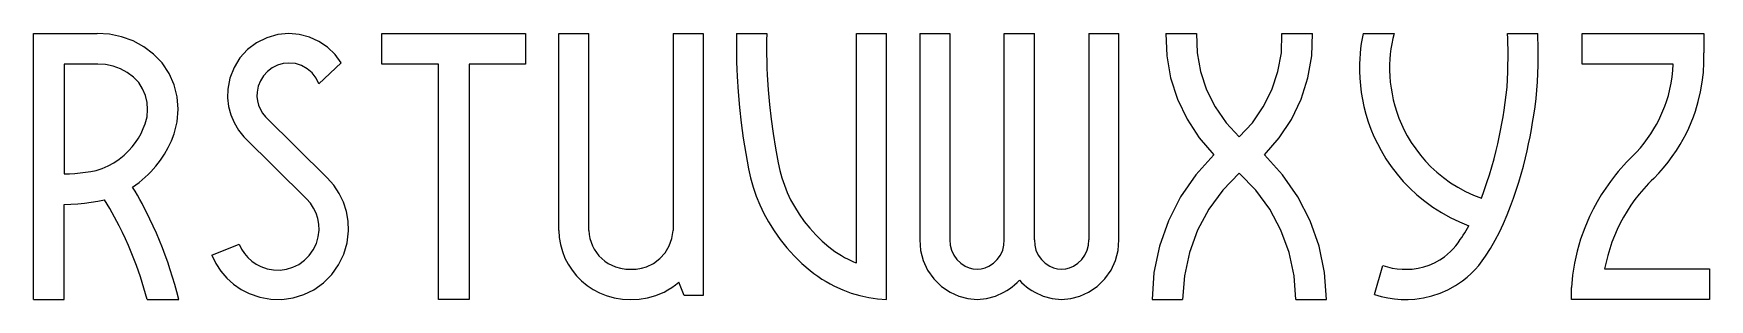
# Model space of a CAD drawing. Header units: metres. Extents: x 5 to 108, y 0 to 4.
# Drawn here: x 55.92 to 81.16, y 0.5 to 4.5 of the extents above; entities that cross this region are included whole.
import ezdxf

# ---------------------------------------------------------------- set-up
doc = ezdxf.new("R2010")
doc.units = ezdxf.units.M

msp = doc.modelspace()

# ---------------------------------------------------------------- linework, layer by layer
at = {"layer": 'MCD_Layer_0'}
for p, q in [((55.924405, 0.5), (55.924405, 4.5)), ((55.924405, 4.5), (56.884404, 4.5)), ((57.068733, 4.490024), (56.884404, 4.5)), ((57.249558, 4.452889), (57.068733, 4.490024)), ((57.4229, 4.389412), (57.249558, 4.452889)), ((57.584944, 4.300991), (57.4229, 4.389412)), ((57.732125, 4.18957), (57.584944, 4.300991)), ((59.28492, 4.361817), (59.148844, 4.259255)), ((59.4375, 4.437679), (59.28492, 4.361817)), ((59.601405, 4.484267), (59.4375, 4.437679)), ((59.771075, 4.5), (59.601405, 4.484267)), ((59.927401, 4.486688), (59.771075, 4.5)), ((60.079232, 4.447159), (59.927401, 4.486688)), ((60.222203, 4.382551), (60.079232, 4.447159)), ((60.352205, 4.29472), (60.222203, 4.382551)), ((60.465502, 4.18619), (60.352205, 4.29472)), ((61.167473, 4.039997), (61.167473, 4.5)), ((61.167473, 4.5), (63.335469, 4.5)), ((63.335469, 4.5), (63.335469, 4.039997)), ((63.835469, 1.535562), (63.835469, 4.5)), ((63.835469, 4.5), (64.288624, 4.5)), ((64.288624, 1.535562), (64.288624, 4.5)), ((65.557465, 4.5), (65.557465, 1.535562)), ((65.557465, 4.5), (66.010621, 4.5)), ((66.010621, 4.5), (66.010621, 0.559507)), ((66.511146, 4.392464), (66.510621, 4.284915)), ((66.512942, 4.5), (66.511146, 4.392464)), ((66.512942, 4.5), (66.966541, 4.5)), ((66.964613, 4.39608), (66.963956, 4.292144)), ((66.963956, 4.292144), (66.964569, 4.188207)), ((66.966541, 4.5), (66.964613, 4.39608)), ((68.317867, 1.048572), (68.317867, 4.5)), ((68.317867, 4.5), (68.771071, 4.5)), ((68.771071, 0.5), (68.771071, 4.5)), ((69.271071, 4.5), (69.271071, 1.398521)), ((69.271071, 4.5), (69.724273, 4.5)), ((69.724273, 4.5), (69.724273, 1.398521)), ((70.543977, 1.398521), (70.543977, 4.5)), ((70.543977, 4.5), (70.997178, 4.5)), ((70.997178, 1.398521), (70.997178, 4.5)), ((71.816883, 4.5), (71.816883, 1.398521)), ((71.816883, 4.5), (72.270085, 4.5)), ((72.270085, 1.398521), (72.270085, 4.5)), ((72.978485, 4.5), (72.990702, 4.16411)), ((72.978485, 4.5), (73.438484, 4.5)), ((73.438484, 4.5), (73.448041, 4.211597)), ((74.716329, 4.211556), (74.725685, 4.5)), ((74.725685, 4.5), (75.186085, 4.5)), ((75.173897, 4.164068), (75.186085, 4.5)), ((75.92042, 4.349459), (75.910421, 4.273629)), ((75.932779, 4.424941), (75.92042, 4.349459)), ((75.947486, 4.5), (75.932779, 4.424941)), ((75.947486, 4.5), (76.412948, 4.5)), ((76.379238, 4.346542), (76.36682, 4.268956)), ((76.394621, 4.423594), (76.379238, 4.346542)), ((76.412948, 4.5), (76.394621, 4.423594)), ((78.127256, 4.423185), (78.124234, 4.5)), ((78.124234, 4.5), (78.577869, 4.5)), ((78.129359, 4.34634), (78.127256, 4.423185)), ((78.130541, 4.269475), (78.129359, 4.34634)), ((78.580936, 4.421083), (78.577869, 4.5)), ((78.583038, 4.342134), (78.580936, 4.421083)), ((78.584178, 4.263165), (78.583038, 4.342134)), ((79.247952, 4.039997), (79.247952, 4.5)), ((79.247952, 4.5), (81.079953, 4.5)), ((81.079953, 4.5), (81.079953, 4.211597)), ((56.893601, 4.039997), (56.384408, 4.039997)), ((56.384408, 4.039997), (56.384408, 2.389599)), ((57.009826, 4.033705), (56.893601, 4.039997)), ((57.861203, 4.057602), (57.732125, 4.18957)), ((57.965065, 3.901236), (57.861203, 4.057602)), ((59.03389, 4.133474), (58.943956, 3.988742)), ((59.148844, 4.259255), (59.03389, 4.133474)), ((59.682699, 4.048717), (59.597336, 4.024383)), ((59.771075, 4.056999), (59.682699, 4.048717)), ((59.868117, 4.047198), (59.771075, 4.056999)), ((59.961198, 4.018062), (59.868117, 4.047198)), ((60.558838, 4.060082), (60.223312, 3.742666)), ((60.558838, 4.060082), (60.465502, 4.18619)), ((62.023472, 4.039997), (61.167473, 4.039997)), ((62.023472, 0.5), (62.023472, 4.039997)), ((63.335469, 4.039997), (62.483471, 4.039997)), ((62.483471, 4.039997), (62.483471, 0.5)), ((66.510621, 4.284915), (66.511366, 4.177367)), ((66.511366, 4.177367), (66.513381, 4.069835)), ((66.513381, 4.069835), (66.516667, 3.962335)), ((66.964569, 4.188207), (66.966452, 4.084286)), ((66.966452, 4.084286), (66.969605, 3.980396)), ((72.990702, 4.16411), (73.04852, 3.833008)), ((73.448041, 4.211597), (73.498904, 3.927553)), ((74.665578, 3.927457), (74.716329, 4.211556)), ((75.116065, 3.832927), (75.173897, 4.164068)), ((75.894672, 4.044785), (75.894085, 3.936594)), ((75.897541, 4.121218), (75.894672, 4.044785)), ((75.902792, 4.197524), (75.897541, 4.121218)), ((75.910421, 4.273629), (75.902792, 4.197524)), ((76.350951, 4.112642), (76.347523, 4.034144)), ((76.357387, 4.190951), (76.350951, 4.112642)), ((76.36682, 4.268956), (76.357387, 4.190951)), ((78.127394, 3.923433), (78.128568, 4.038872)), ((78.128568, 4.038872), (78.130146, 4.11573)), ((78.130146, 4.11573), (78.130803, 4.192601)), ((78.130803, 4.192601), (78.130541, 4.269475)), ((78.581812, 4.026258), (78.583564, 4.105216)), ((78.583564, 4.105216), (78.584353, 4.184189)), ((78.584353, 4.184189), (78.584178, 4.263165)), ((80.619549, 4.039997), (79.247952, 4.039997)), ((80.613292, 3.944866), (80.619549, 4.039997)), ((81.072264, 3.914731), (81.08049, 4.063051)), ((81.08049, 4.063051), (81.079953, 4.211597)), ((57.123844, 4.010301), (57.009826, 4.033705)), ((57.23315, 3.9703), (57.123844, 4.010301)), ((57.335342, 3.91458), (57.23315, 3.9703)), ((57.428174, 3.844366), (57.335342, 3.91458)), ((57.509606, 3.7612), (57.428174, 3.844366)), ((58.041363, 3.729724), (57.965065, 3.901236)), ((58.882097, 3.829969), (58.850409, 3.662543)), ((58.943956, 3.988742), (58.882097, 3.829969)), ((59.34028, 3.790453), (59.30803, 3.707755)), ((59.387135, 3.865842), (59.34028, 3.790453)), ((59.44701, 3.931371), (59.387135, 3.865842)), ((59.517876, 3.984821), (59.44701, 3.931371)), ((59.597336, 4.024383), (59.517876, 3.984821)), ((60.046509, 3.970783), (59.961198, 4.018062)), ((60.120555, 3.907299), (60.046509, 3.970783)), ((60.180304, 3.830208), (60.120555, 3.907299)), ((60.223312, 3.742666), (60.180304, 3.830208)), ((66.516667, 3.962335), (66.521222, 3.854881)), ((66.521222, 3.854881), (66.535306, 3.62204)), ((66.969605, 3.980396), (66.974028, 3.876551)), ((66.974028, 3.876551), (66.98743, 3.655158)), ((73.04852, 3.833008), (73.150864, 3.512856)), ((73.498904, 3.927553), (73.59002, 3.653755)), ((74.57449, 3.653613), (74.665578, 3.927457)), ((75.013666, 3.51275), (75.116065, 3.832927)), ((75.894085, 3.936594), (75.898166, 3.828479)), ((75.898166, 3.828479), (75.906907, 3.72064)), ((76.347523, 4.034144), (76.346898, 3.94528)), ((76.346898, 3.94528), (76.350164, 3.856475)), ((76.350164, 3.856475), (76.357317, 3.767897)), ((78.114769, 3.692913), (78.122793, 3.808079)), ((78.122793, 3.808079), (78.127394, 3.923433)), ((78.574652, 3.773436), (78.580052, 3.899796)), ((78.580052, 3.899796), (78.581812, 4.026258)), ((80.587549, 3.755991), (80.602617, 3.850129)), ((80.602617, 3.850129), (80.613292, 3.944866)), ((81.055302, 3.767154), (81.072264, 3.914731)), ((57.567648, 3.669664), (57.509606, 3.7612)), ((57.609981, 3.569887), (57.567648, 3.669664)), ((57.635471, 3.46454), (57.609981, 3.569887)), ((58.087958, 3.547882), (58.041363, 3.729724)), ((58.103541, 3.360813), (58.087958, 3.547882)), ((58.850409, 3.662543), (58.847283, 3.53323)), ((59.291477, 3.620549), (59.289831, 3.553145)), ((59.289831, 3.553145), (59.297595, 3.48617)), ((59.30803, 3.707755), (59.291477, 3.620549)), ((66.535306, 3.62204), (66.555284, 3.389631)), ((66.98743, 3.655158), (67.00642, 3.434174)), ((73.59002, 3.653755), (73.719499, 3.395874)), ((74.444958, 3.395719), (74.57449, 3.653613)), ((75.906907, 3.72064), (75.920292, 3.613279)), ((75.920292, 3.613279), (75.938295, 3.506595)), ((76.357317, 3.767897), (76.368341, 3.679718)), ((76.368341, 3.679718), (76.383216, 3.592106)), ((76.383216, 3.592106), (76.401912, 3.505229)), ((78.088481, 3.463548), (78.103328, 3.578035)), ((78.103328, 3.578035), (78.114769, 3.692913)), ((78.552951, 3.521445), (78.565616, 3.647284)), ((78.565616, 3.647284), (78.574652, 3.773436)), ((80.516352, 3.479198), (80.54437, 3.570325)), ((80.54437, 3.570325), (80.568119, 3.662656)), ((80.568119, 3.662656), (80.587549, 3.755991)), ((80.99544, 3.476284), (81.029665, 3.620836)), ((81.029665, 3.620836), (81.055302, 3.767154)), ((57.63366, 3.248501), (57.643435, 3.356446)), ((57.643435, 3.356446), (57.635471, 3.46454)), ((58.087674, 3.173768), (58.103541, 3.360813)), ((58.847283, 3.53323), (58.862155, 3.404737)), ((58.862155, 3.404737), (58.894737, 3.279557)), ((59.297595, 3.48617), (59.314618, 3.420931)), ((59.314618, 3.420931), (59.340569, 3.358701)), ((59.340569, 3.358701), (59.374939, 3.300695)), ((59.374939, 3.300695), (59.417059, 3.248047)), ((66.555284, 3.389631), (66.581144, 3.157803)), ((67.00642, 3.434174), (67.030986, 3.213741)), ((73.150864, 3.512856), (73.295828, 3.209612)), ((73.719499, 3.395874), (73.884661, 3.159253)), ((74.279676, 3.15914), (74.444958, 3.395719)), ((74.86861, 3.209506), (75.013666, 3.51275)), ((75.938295, 3.506595), (75.960884, 3.400787)), ((75.960884, 3.400787), (75.990537, 3.286042)), ((75.990537, 3.286042), (76.025576, 3.172825)), ((76.401912, 3.505229), (76.426114, 3.410986)), ((76.426114, 3.410986), (76.454789, 3.318006)), ((76.454789, 3.318006), (76.487872, 3.226502)), ((78.05473, 3.246907), (78.070241, 3.349553)), ((78.070241, 3.349553), (78.088481, 3.463548)), ((78.516781, 3.271121), (78.536669, 3.396022)), ((78.536669, 3.396022), (78.552951, 3.521445)), ((80.433177, 3.267471), (80.463451, 3.337028)), ((80.463451, 3.337028), (80.491188, 3.407634)), ((80.491188, 3.407634), (80.516352, 3.479198)), ((80.921994, 3.246887), (80.952748, 3.334003)), ((80.952748, 3.334003), (80.99544, 3.476284)), ((57.543445, 2.99711), (57.577551, 3.069225)), ((57.577551, 3.069225), (57.606408, 3.143597)), ((57.606408, 3.143597), (57.63366, 3.248501)), ((58.040803, 2.991997), (58.087674, 3.173768)), ((58.894737, 3.279557), (58.944397, 3.160118)), ((58.944397, 3.160118), (59.010171, 3.048738)), ((59.010171, 3.048738), (59.090783, 2.947578)), ((59.417059, 3.248047), (60.346586, 2.328537)), ((66.581144, 3.157803), (66.612869, 2.926704)), ((67.030986, 3.213741), (67.061112, 2.993998)), ((73.295828, 3.209612), (73.480716, 2.928919)), ((73.884661, 3.159253), (74.082083, 2.948795)), ((74.082083, 2.948795), (74.279676, 3.15914)), ((74.683599, 2.928846), (74.86861, 3.209506)), ((76.025576, 3.172825), (76.065924, 3.06139)), ((76.065924, 3.06139), (76.111489, 2.951985)), ((76.487872, 3.226502), (76.525288, 3.136683)), ((76.525288, 3.136683), (76.566952, 3.048753)), ((76.566952, 3.048753), (76.612768, 2.962914)), ((77.998107, 2.940694), (78.018658, 3.04245)), ((78.018658, 3.04245), (78.037534, 3.144531)), ((78.037534, 3.144531), (78.05473, 3.246907)), ((78.462586, 2.948737), (78.482453, 3.05589)), ((78.482453, 3.05589), (78.50052, 3.163361)), ((78.50052, 3.163361), (78.516781, 3.271121)), ((80.281273, 2.99187), (80.32755, 3.066002)), ((80.32755, 3.066002), (80.365182, 3.131869)), ((80.365182, 3.131869), (80.400406, 3.199055)), ((80.400406, 3.199055), (80.433177, 3.267471)), ((80.811351, 2.992903), (80.851251, 3.076228)), ((80.851251, 3.076228), (80.888148, 3.160926)), ((80.888148, 3.160926), (80.921994, 3.246887)), ((57.358407, 2.7384), (57.411507, 2.797933)), ((57.411507, 2.797933), (57.460209, 2.861115)), ((57.460209, 2.861115), (57.504264, 2.927621)), ((57.504264, 2.927621), (57.543445, 2.99711)), ((57.896522, 2.687389), (57.951828, 2.785403)), ((57.951828, 2.785403), (58.000004, 2.887111)), ((58.000004, 2.887111), (58.040803, 2.991997)), ((60.036871, 2.011508), (59.090783, 2.947578)), ((66.612869, 2.926704), (66.650439, 2.696483)), ((67.061112, 2.993998), (67.09678, 2.775086)), ((73.480716, 2.928919), (73.702086, 2.676003)), ((74.462084, 2.676003), (74.683599, 2.928846)), ((76.111489, 2.951985), (76.162171, 2.844854)), ((76.162171, 2.844854), (76.217856, 2.740236)), ((76.612768, 2.962914), (76.673295, 2.861718)), ((76.673295, 2.861718), (76.739473, 2.764124)), ((77.952003, 2.738263), (77.975887, 2.839289)), ((77.975887, 2.839289), (77.998107, 2.940694)), ((78.417473, 2.735505), (78.440924, 2.841932)), ((78.440924, 2.841932), (78.462586, 2.948737)), ((80.066836, 2.716278), (80.124667, 2.781797)), ((80.124667, 2.781797), (80.179745, 2.849646)), ((80.179745, 2.849646), (80.231977, 2.91971)), ((80.231977, 2.91971), (80.281273, 2.99187)), ((80.665419, 2.738941), (80.72275, 2.830795)), ((80.72275, 2.830795), (80.768499, 2.911058)), ((80.768499, 2.911058), (80.811351, 2.992903)), ((57.047428, 2.509847), (57.13257, 2.556261)), ((57.13257, 2.556261), (57.213207, 2.610123)), ((57.213207, 2.610123), (57.288688, 2.670999)), ((57.288688, 2.670999), (57.358407, 2.7384)), ((57.765677, 2.504421), (57.834365, 2.593569)), ((57.834365, 2.593569), (57.896522, 2.687389)), ((66.650439, 2.696483), (66.69383, 2.467288)), ((67.09678, 2.775086), (67.137966, 2.557145)), ((67.137966, 2.557145), (67.162947, 2.441973)), ((73.702086, 2.676003), (73.429291, 2.376635)), ((74.73488, 2.376636), (74.462084, 2.676003)), ((76.217856, 2.740236), (76.291633, 2.617237)), ((76.291633, 2.617237), (76.372233, 2.498597)), ((76.739473, 2.764124), (76.811088, 2.670447)), ((76.811088, 2.670447), (76.887908, 2.580988)), ((76.887908, 2.580988), (76.969686, 2.496039)), ((77.887261, 2.496458), (77.920813, 2.617045)), ((77.920813, 2.617045), (77.952003, 2.738263)), ((78.360835, 2.506602), (78.39224, 2.629487)), ((78.39224, 2.629487), (78.417473, 2.735505)), ((79.916486, 2.563756), (79.872975, 2.517645)), ((79.960951, 2.608948), (79.916486, 2.563756)), ((80.00635, 2.653202), (79.960951, 2.608948)), ((80.00635, 2.653202), (80.066836, 2.716278)), ((80.47087, 2.479054), (80.539366, 2.562913)), ((80.539366, 2.562913), (80.604255, 2.649593)), ((80.604255, 2.649593), (80.665419, 2.738941)), ((56.384408, 2.389599), (56.465273, 2.391887)), ((56.465273, 2.391887), (56.546029, 2.396681)), ((56.546029, 2.396681), (56.626597, 2.403977)), ((56.626597, 2.403977), (56.7069, 2.413768)), ((56.7069, 2.413768), (56.786861, 2.426045)), ((56.786861, 2.426045), (56.866403, 2.440796)), ((56.866403, 2.440796), (56.958466, 2.471255)), ((56.958466, 2.471255), (57.047428, 2.509847)), ((57.513756, 2.260621), (57.560329, 2.297936)), ((57.560329, 2.297936), (57.605408, 2.337044)), ((57.605408, 2.337044), (57.648922, 2.377886)), ((57.648922, 2.377886), (57.690804, 2.420399)), ((57.690804, 2.420399), (57.765677, 2.504421)), ((60.44463, 2.218416), (60.346586, 2.328537)), ((66.69383, 2.467288), (66.724324, 2.328127)), ((66.724324, 2.328127), (66.762617, 2.190908)), ((67.162947, 2.441973), (67.194433, 2.328407)), ((67.194433, 2.328407), (67.232323, 2.216813)), ((73.429291, 2.376635), (73.198846, 2.043569)), ((74.082083, 2.401199), (73.833677, 2.144486)), ((74.33049, 2.144486), (74.082083, 2.401199)), ((74.965325, 2.04357), (74.73488, 2.376636)), ((76.372233, 2.498597), (76.459398, 2.384693)), ((76.459398, 2.384693), (76.552851, 2.275889)), ((76.552851, 2.275889), (76.652294, 2.172531)), ((76.969686, 2.496039), (77.056158, 2.415871)), ((77.056158, 2.415871), (77.157348, 2.332914)), ((77.157348, 2.332914), (77.26354, 2.256464)), ((77.813127, 2.257366), (77.851361, 2.37655)), ((77.851361, 2.37655), (77.887261, 2.496458)), ((78.291057, 2.262729), (78.327104, 2.384334)), ((78.327104, 2.384334), (78.360835, 2.506602)), ((79.672778, 2.276584), (79.601231, 2.176175)), ((79.748351, 2.374001), (79.672778, 2.276584)), ((79.788889, 2.422746), (79.748351, 2.374001)), ((79.830436, 2.470635), (79.788889, 2.422746)), ((79.872975, 2.517645), (79.830436, 2.470635)), ((80.285164, 2.283015), (80.247577, 2.244829)), ((80.32355, 2.320396), (80.285164, 2.283015)), ((80.32355, 2.320396), (80.398888, 2.398167)), ((80.398888, 2.398167), (80.47087, 2.479054)), ((57.416409, 2.191597), (57.465758, 2.225157)), ((57.453015, 2.129645), (57.416409, 2.191597)), ((57.48893, 2.067291), (57.453015, 2.129645)), ((57.465758, 2.225157), (57.513756, 2.260621)), ((57.524151, 2.004542), (57.48893, 2.067291)), ((60.526583, 2.095848), (60.44463, 2.218416)), ((60.590887, 1.963167), (60.526583, 2.095848)), ((66.762617, 2.190908), (66.808586, 2.056066)), ((66.808586, 2.056066), (66.862085, 1.924031)), ((67.232323, 2.216813), (67.276494, 2.107554)), ((67.276494, 2.107554), (67.326803, 2.000981)), ((73.198846, 2.043569), (73.014866, 1.682751)), ((73.833677, 2.144486), (73.623253, 1.855818)), ((74.540915, 1.855819), (74.33049, 2.144486)), ((75.149305, 1.682752), (74.965325, 2.04357)), ((76.652294, 2.172531), (76.75741, 2.074949)), ((76.75741, 2.074949), (76.875182, 1.978049)), ((77.26354, 2.256464), (77.374317, 2.186823)), ((77.374317, 2.186823), (77.489242, 2.124264)), ((77.489242, 2.124264), (77.607863, 2.069035)), ((77.607863, 2.069035), (77.729714, 2.021351)), ((77.729714, 2.021351), (77.772573, 2.138951)), ((77.772573, 2.138951), (77.813127, 2.257366)), ((78.169164, 1.902325), (78.212073, 2.021681)), ((78.212073, 2.021681), (78.252709, 2.141831)), ((78.252709, 2.141831), (78.291057, 2.262729)), ((79.533826, 2.072938), (79.470677, 1.967046)), ((79.601231, 2.176175), (79.533826, 2.072938)), ((80.105551, 2.0844), (80.041531, 2.001956)), ((80.139777, 2.125625), (80.105551, 2.0844)), ((80.174867, 2.166117), (80.139777, 2.125625)), ((80.210806, 2.205858), (80.174867, 2.166117)), ((80.247577, 2.244829), (80.210806, 2.205858)), ((56.384408, 1.9296), (56.487006, 1.932395)), ((56.384408, 0.5), (56.384408, 1.9296)), ((56.487006, 1.932395), (56.589447, 1.938726)), ((56.589447, 1.938726), (56.691609, 1.948585)), ((56.691609, 1.948585), (56.79337, 1.961962)), ((56.79337, 1.961962), (56.894609, 1.97884)), ((56.894609, 1.97884), (56.995206, 1.999199)), ((57.033861, 1.934867), (56.995206, 1.999199)), ((57.071728, 1.870069), (57.033861, 1.934867)), ((57.108801, 1.804813), (57.071728, 1.870069)), ((57.145076, 1.739109), (57.108801, 1.804813)), ((57.558673, 1.941406), (57.524151, 2.004542)), ((57.592492, 1.87789), (57.558673, 1.941406)), ((57.625604, 1.814003), (57.592492, 1.87789)), ((57.677608, 1.708623), (57.625604, 1.814003)), ((60.094231, 1.94701), (60.036871, 2.011508)), ((60.14219, 1.875247), (60.094231, 1.94701)), ((60.17984, 1.797577), (60.14219, 1.875247)), ((60.206468, 1.715473), (60.17984, 1.797577)), ((60.636317, 1.822898), (60.590887, 1.963167)), ((60.662009, 1.677712), (60.636317, 1.822898)), ((66.862085, 1.924031), (66.922945, 1.795223)), ((66.922945, 1.795223), (66.99097, 1.670051)), ((67.326803, 2.000981), (67.383087, 1.89744)), ((67.383087, 1.89744), (67.45347, 1.783498)), ((67.45347, 1.783498), (67.530835, 1.674176)), ((73.623253, 1.855818), (73.454873, 1.54077)), ((74.709296, 1.540771), (74.540915, 1.855819)), ((76.875182, 1.978049), (76.99856, 1.888396)), ((76.99856, 1.888396), (77.127098, 1.806313)), ((77.127098, 1.806313), (77.260334, 1.732097)), ((78.06283, 1.641234), (78.118616, 1.770713)), ((78.118616, 1.770713), (78.169164, 1.902325)), ((79.411886, 1.858672), (79.357552, 1.747997)), ((79.470677, 1.967046), (79.411886, 1.858672)), ((79.923868, 1.829562), (79.870422, 1.7399)), ((79.980936, 1.916963), (79.923868, 1.829562)), ((80.041531, 2.001956), (79.980936, 1.916963)), ((57.180546, 1.672968), (57.145076, 1.739109)), ((57.215207, 1.6064), (57.180546, 1.672968)), ((57.263382, 1.508953), (57.215207, 1.6064)), ((57.727607, 1.602276), (57.677608, 1.708623)), ((57.775583, 1.495002), (57.727607, 1.602276)), ((60.221568, 1.63049), (60.206468, 1.715473)), ((60.212741, 1.440785), (60.224855, 1.544239)), ((60.224855, 1.544239), (60.221568, 1.63049)), ((60.646822, 1.353362), (60.667473, 1.530371)), ((60.667473, 1.530371), (60.662009, 1.677712)), ((63.835469, 1.535562), (63.842836, 1.429546)), ((64.288624, 1.535562), (64.293667, 1.476725)), ((65.53968, 1.417405), (65.557465, 1.535562)), ((66.99097, 1.670051), (67.076219, 1.532439)), ((67.076219, 1.532439), (67.169837, 1.400378)), ((67.530835, 1.674176), (67.614879, 1.569901)), ((67.614879, 1.569901), (67.705274, 1.471081)), ((73.014866, 1.682751), (72.880636, 1.300625)), ((73.454873, 1.54077), (73.331787, 1.205423)), ((74.832382, 1.205424), (74.709296, 1.540771)), ((75.283535, 1.300626), (75.149305, 1.682752)), ((77.260334, 1.732097), (77.397786, 1.666016)), ((77.397786, 1.666016), (77.538958, 1.608308)), ((77.477412, 1.502973), (77.498401, 1.537807)), ((77.498401, 1.537807), (77.518917, 1.57292)), ((77.518917, 1.57292), (77.538958, 1.608308)), ((78.001896, 1.514097), (78.06283, 1.641234)), ((79.285305, 1.578344), (79.22348, 1.404621)), ((79.357552, 1.747997), (79.285305, 1.578344)), ((79.77475, 1.554398), (79.732873, 1.458891)), ((79.820689, 1.648128), (79.77475, 1.554398)), ((79.870422, 1.7399), (79.820689, 1.648128)), ((57.309669, 1.410596), (57.263382, 1.508953)), ((57.354052, 1.311365), (57.309669, 1.410596)), ((57.396512, 1.211297), (57.354052, 1.311365)), ((57.821519, 1.386839), (57.775583, 1.495002)), ((57.865398, 1.277825), (57.821519, 1.386839)), ((57.907205, 1.167999), (57.865398, 1.277825)), ((58.610806, 1.165186), (59.021828, 1.330444)), ((59.021828, 1.330444), (59.056697, 1.258113)), ((60.138206, 1.247032), (60.183587, 1.340787)), ((60.183587, 1.340787), (60.212741, 1.440785)), ((60.597006, 1.182257), (60.646822, 1.353362)), ((63.842836, 1.429546), (63.860876, 1.324817)), ((63.860876, 1.324817), (63.889402, 1.222445)), ((64.293667, 1.476725), (64.304421, 1.418659)), ((64.304421, 1.418659), (64.320785, 1.361918)), ((64.320785, 1.361918), (64.342602, 1.307043)), ((64.342602, 1.307043), (64.369665, 1.254556)), ((65.438072, 1.202355), (65.499375, 1.30492)), ((65.499375, 1.30492), (65.53968, 1.417405)), ((67.169837, 1.400378), (67.271462, 1.274376)), ((67.271462, 1.274376), (67.380704, 1.154917)), ((67.705274, 1.471081), (67.801667, 1.378103)), ((67.801667, 1.378103), (67.903681, 1.291329)), ((67.903681, 1.291329), (67.948317, 1.25558)), ((69.271071, 1.398521), (69.282318, 1.238753)), ((69.724273, 1.398521), (69.728682, 1.317626)), ((69.728682, 1.317626), (69.748265, 1.239013)), ((70.519983, 1.239014), (70.539567, 1.317626)), ((70.539567, 1.317626), (70.543977, 1.398521)), ((70.997178, 1.398521), (71.001587, 1.317626)), ((71.001587, 1.317626), (71.021171, 1.239013)), ((71.792889, 1.239014), (71.812473, 1.317626)), ((71.812473, 1.317626), (71.816883, 1.398521)), ((72.258837, 1.238753), (72.270085, 1.398521)), ((72.880636, 1.300625), (72.798554, 0.904014)), ((75.365617, 0.904014), (75.283535, 1.300626)), ((77.305328, 1.26077), (77.343614, 1.305037)), ((77.343614, 1.305037), (77.379101, 1.351576)), ((77.379101, 1.351576), (77.411656, 1.400213)), ((77.411656, 1.400213), (77.434036, 1.43417)), ((77.434036, 1.43417), (77.455956, 1.468425)), ((77.455956, 1.468425), (77.477412, 1.502973)), ((77.789227, 1.148759), (77.864984, 1.267661)), ((77.864984, 1.267661), (77.935912, 1.389505)), ((77.935912, 1.389505), (78.001896, 1.514097)), ((79.22348, 1.404621), (79.172303, 1.227468)), ((79.661119, 1.2631), (79.631364, 1.163151)), ((79.694975, 1.361736), (79.661119, 1.2631)), ((79.732873, 1.458891), (79.694975, 1.361736)), ((57.437035, 1.110428), (57.396512, 1.211297)), ((57.475606, 1.008797), (57.437035, 1.110428)), ((57.94633, 1.05832), (57.907205, 1.167999)), ((57.983395, 0.947927), (57.94633, 1.05832)), ((58.610806, 1.165186), (58.670482, 1.041176)), ((58.670482, 1.041176), (58.745623, 0.925879)), ((59.056697, 1.258113), (59.100576, 1.190864)), ((59.100576, 1.190864), (59.152735, 1.129815)), ((59.152735, 1.129815), (59.212311, 1.075977)), ((59.212311, 1.075977), (59.278313, 1.030246)), ((59.278313, 1.030246), (59.349647, 0.993378)), ((59.83073, 0.984741), (59.919379, 1.028047)), ((59.919379, 1.028047), (60.004235, 1.088453)), ((60.004235, 1.088453), (60.077862, 1.162132)), ((60.077862, 1.162132), (60.138206, 1.247032)), ((60.416214, 0.87654), (60.519416, 1.021825)), ((60.519416, 1.021825), (60.597006, 1.182257)), ((63.889402, 1.222445), (63.928123, 1.123479)), ((63.928123, 1.123479), (63.976644, 1.02893)), ((63.976644, 1.02893), (64.034467, 0.939766)), ((64.369665, 1.254556), (64.401716, 1.204957)), ((64.401716, 1.204957), (64.439548, 1.157816)), ((64.439548, 1.157816), (64.481895, 1.114686)), ((64.481895, 1.114686), (64.528336, 1.075998)), ((64.528336, 1.075998), (64.578406, 1.042137)), ((64.578406, 1.042137), (64.631605, 1.013443)), ((64.631605, 1.013443), (64.687403, 0.990202)), ((65.154749, 0.990202), (65.262442, 1.041967)), ((65.262442, 1.041967), (65.358087, 1.113587)), ((65.358087, 1.113587), (65.438072, 1.202355)), ((67.380704, 1.154917), (67.497143, 1.042462)), ((67.497143, 1.042462), (67.620331, 0.937442)), ((67.948317, 1.25558), (67.994322, 1.221611)), ((67.994322, 1.221611), (68.041624, 1.189473)), ((68.041624, 1.189473), (68.090151, 1.159217)), ((68.090151, 1.159217), (68.139829, 1.130889)), ((68.139829, 1.130889), (68.19058, 1.104533)), ((68.19058, 1.104533), (68.21141, 1.094356)), ((68.21141, 1.094356), (68.232401, 1.084516)), ((68.232401, 1.084516), (68.253548, 1.075015)), ((68.253548, 1.075015), (68.274845, 1.065856)), ((68.274845, 1.065856), (68.296286, 1.057041)), ((68.296286, 1.057041), (68.317867, 1.048572)), ((69.282318, 1.238753), (69.322384, 1.083682)), ((69.322384, 1.083682), (69.389936, 0.938461)), ((69.748265, 1.239013), (69.782321, 1.165504)), ((69.782321, 1.165504), (69.829626, 1.099734)), ((69.829626, 1.099734), (69.888485, 1.044065)), ((69.888485, 1.044065), (69.956784, 1.000492)), ((70.311465, 1.000492), (70.379764, 1.044065)), ((70.379764, 1.044065), (70.438622, 1.099735)), ((70.438622, 1.099735), (70.485928, 1.165504)), ((70.485928, 1.165504), (70.519983, 1.239014)), ((71.021171, 1.239013), (71.055226, 1.165503)), ((71.055226, 1.165503), (71.102532, 1.099734)), ((71.102532, 1.099734), (71.161391, 1.044064)), ((71.161391, 1.044064), (71.229691, 1.000492)), ((71.58437, 1.000492), (71.65267, 1.044065)), ((71.65267, 1.044065), (71.711528, 1.099735)), ((71.711528, 1.099735), (71.758833, 1.165504)), ((71.758833, 1.165504), (71.792889, 1.239014)), ((72.151218, 0.938461), (72.218771, 1.083681)), ((72.218771, 1.083681), (72.258837, 1.238753)), ((73.331787, 1.205423), (73.256373, 0.856253)), ((74.907797, 0.856253), (74.832382, 1.205424)), ((76.118536, 0.574526), (76.242291, 1.011207)), ((76.242291, 1.011207), (76.314284, 0.98876)), ((76.860958, 0.989252), (76.94452, 1.016686)), ((76.94452, 1.016686), (77.025197, 1.051706)), ((77.025197, 1.051706), (77.102303, 1.094012)), ((77.102303, 1.094012), (77.175182, 1.143245)), ((77.175182, 1.143245), (77.220952, 1.17972)), ((77.220952, 1.17972), (77.264388, 1.218945)), ((77.264388, 1.218945), (77.305328, 1.26077)), ((77.634588, 0.94907), (77.690095, 1.012502)), ((77.690095, 1.012502), (77.741703, 1.079145)), ((77.741703, 1.079145), (77.789227, 1.148759)), ((79.131965, 1.047538), (79.102612, 0.865493)), ((79.172303, 1.227468), (79.131965, 1.047538)), ((79.60576, 1.062059), (79.584351, 0.959995)), ((79.631364, 1.163151), (79.60576, 1.062059)), ((57.505681, 0.92507), (57.475606, 1.008797)), ((57.534455, 0.840886), (57.505681, 0.92507)), ((57.561921, 0.756267), (57.534455, 0.840886)), ((58.018388, 0.836859), (57.983395, 0.947927)), ((58.051294, 0.725156), (58.018388, 0.836859)), ((58.745623, 0.925879), (58.83498, 0.821214)), ((58.83498, 0.821214), (58.937067, 0.728921)), ((59.349647, 0.993378), (59.442892, 0.961141)), ((59.442892, 0.961141), (59.54004, 0.943924)), ((59.54004, 0.943924), (59.638685, 0.942153)), ((59.638685, 0.942153), (59.736387, 0.955872)), ((59.736387, 0.955872), (59.83073, 0.984741)), ((60.290278, 0.750451), (60.416214, 0.87654)), ((64.034467, 0.939766), (64.102056, 0.855403)), ((64.102056, 0.855403), (64.177962, 0.778436)), ((64.177962, 0.778436), (64.261379, 0.709683)), ((64.687403, 0.990202), (64.763885, 0.969917)), ((64.763885, 0.969917), (64.842056, 0.957659)), ((64.842056, 0.957659), (64.921076, 0.953558)), ((64.921076, 0.953558), (65.000096, 0.957659)), ((65.000096, 0.957659), (65.078267, 0.969917)), ((65.078267, 0.969917), (65.154749, 0.990202)), ((65.592029, 0.718402), (65.644552, 0.76126)), ((65.724544, 0.559507), (65.644552, 0.76126)), ((67.620331, 0.937442), (67.677761, 0.891829)), ((67.677761, 0.891829), (67.736904, 0.848458)), ((67.736904, 0.848458), (67.79767, 0.807393)), ((67.79767, 0.807393), (67.859971, 0.768696)), ((67.859971, 0.768696), (67.923713, 0.732422)), ((69.389936, 0.938461), (69.48273, 0.807918)), ((69.48273, 0.807918), (69.597682, 0.696391)), ((69.956784, 1.000492), (70.012845, 0.974486)), ((70.012845, 0.974486), (70.072558, 0.958563)), ((70.072558, 0.958563), (70.134124, 0.953201)), ((70.134124, 0.953201), (70.195691, 0.958563)), ((70.195691, 0.958563), (70.255403, 0.974486)), ((70.255403, 0.974486), (70.311465, 1.000492)), ((70.736115, 0.755333), (70.770576, 0.791232)), ((70.770576, 0.791232), (70.804922, 0.755287)), ((71.229691, 1.000492), (71.285752, 0.974486)), ((71.285752, 0.974486), (71.345465, 0.958563)), ((71.345465, 0.958563), (71.407031, 0.953201)), ((71.407031, 0.953201), (71.468597, 0.958563)), ((71.468597, 0.958563), (71.528309, 0.974486)), ((71.528309, 0.974486), (71.58437, 1.000492)), ((71.943472, 0.696391), (72.058424, 0.807918)), ((72.058424, 0.807918), (72.151218, 0.938461)), ((72.798554, 0.904014), (72.770085, 0.5)), ((73.256373, 0.856253), (73.230086, 0.5)), ((74.934084, 0.5), (74.907797, 0.856253)), ((75.394085, 0.5), (75.365617, 0.904014)), ((76.314284, 0.98876), (76.387728, 0.971652)), ((76.387728, 0.971652), (76.462229, 0.959974)), ((76.462229, 0.959974), (76.537386, 0.95379)), ((76.537386, 0.95379), (76.612793, 0.953133)), ((76.612793, 0.953133), (76.688046, 0.958007)), ((76.688046, 0.958007), (76.775224, 0.969637)), ((76.775224, 0.969637), (76.860958, 0.989252)), ((77.339177, 0.707425), (77.446734, 0.780252)), ((77.446734, 0.780252), (77.512689, 0.832736)), ((77.512689, 0.832736), (77.575382, 0.889076)), ((77.575382, 0.889076), (77.634588, 0.94907)), ((79.102612, 0.865493), (79.084353, 0.682003)), ((79.584351, 0.959995), (81.163952, 0.959995)), ((81.163952, 0.959995), (81.163952, 0.5)), ((57.588072, 0.671233), (57.561921, 0.756267)), ((57.612903, 0.585804), (57.588072, 0.671233)), ((57.636407, 0.5), (57.612903, 0.585804)), ((58.082104, 0.612857), (58.051294, 0.725156)), ((58.110806, 0.5), (58.082104, 0.612857)), ((58.937067, 0.728921), (59.050184, 0.650536)), ((59.050184, 0.650536), (59.172449, 0.587364)), ((59.172449, 0.587364), (59.331662, 0.532317)), ((59.331662, 0.532317), (59.497544, 0.502953)), ((59.665979, 0.5), (59.832788, 0.523532)), ((59.832788, 0.523532), (59.993832, 0.572965)), ((59.993832, 0.572965), (60.145117, 0.647073)), ((60.145117, 0.647073), (60.290278, 0.750451)), ((64.261379, 0.709683), (64.351424, 0.649871)), ((64.351424, 0.649871), (64.447141, 0.599635)), ((64.447141, 0.599635), (64.547517, 0.559507)), ((64.547517, 0.559507), (64.669646, 0.52657)), ((64.669646, 0.52657), (64.794562, 0.506661)), ((64.794562, 0.506661), (64.920878, 0.5)), ((64.920878, 0.5), (65.047195, 0.506661)), ((65.047195, 0.506661), (65.172111, 0.52657)), ((65.172111, 0.52657), (65.29424, 0.559507)), ((65.29424, 0.559507), (65.357669, 0.583428)), ((65.357669, 0.583428), (65.419417, 0.611403)), ((65.419417, 0.611403), (65.479226, 0.643316)), ((65.479226, 0.643316), (65.536843, 0.679032)), ((65.536843, 0.679032), (65.592029, 0.718402)), ((66.010621, 0.559507), (65.724544, 0.559507)), ((67.923713, 0.732422), (67.988804, 0.698627)), ((67.988804, 0.698627), (68.112224, 0.642697)), ((68.112224, 0.642697), (68.239288, 0.595628)), ((68.239288, 0.595628), (68.369361, 0.557658)), ((68.369361, 0.557658), (68.501792, 0.528975)), ((68.501792, 0.528975), (68.635919, 0.509724)), ((68.635919, 0.509724), (68.771071, 0.5)), ((69.597682, 0.696391), (69.730971, 0.607586)), ((69.730971, 0.607586), (69.858338, 0.548424)), ((69.858338, 0.548424), (69.994021, 0.512198)), ((69.994021, 0.512198), (70.133927, 0.5)), ((70.133927, 0.5), (70.273832, 0.512198)), ((70.273832, 0.512198), (70.409515, 0.548424)), ((70.409515, 0.548424), (70.536882, 0.607586)), ((70.536882, 0.607586), (70.579912, 0.632582)), ((70.579912, 0.632582), (70.621478, 0.659943)), ((70.621478, 0.659943), (70.661449, 0.689585)), ((70.661449, 0.689585), (70.699702, 0.721415)), ((70.699702, 0.721415), (70.736115, 0.755333)), ((70.804922, 0.755287), (70.841243, 0.721339)), ((70.841243, 0.721339), (70.879424, 0.689496)), ((70.879424, 0.689496), (70.919342, 0.659862)), ((70.919342, 0.659862), (70.960871, 0.632529)), ((70.960871, 0.632529), (71.003877, 0.607586)), ((71.003877, 0.607586), (71.131313, 0.548424)), ((71.131313, 0.548424), (71.267061, 0.512198)), ((71.267061, 0.512198), (71.40703, 0.5)), ((71.40703, 0.5), (71.546998, 0.512198)), ((71.546998, 0.512198), (71.682747, 0.548424)), ((71.682747, 0.548424), (71.810183, 0.607586)), ((71.810183, 0.607586), (71.943472, 0.696391)), ((76.118536, 0.574526), (76.217236, 0.545642)), ((76.217236, 0.545642), (76.317699, 0.523659)), ((76.317699, 0.523659), (76.419442, 0.508683)), ((76.419442, 0.508683), (76.521978, 0.500784)), ((76.624815, 0.5), (76.727459, 0.506336)), ((76.727459, 0.506336), (76.856214, 0.523501)), ((76.856214, 0.523501), (76.982832, 0.55249)), ((76.982832, 0.55249), (77.106229, 0.593055)), ((77.106229, 0.593055), (77.22535, 0.644847)), ((77.22535, 0.644847), (77.339177, 0.707425)), ((79.084353, 0.5), (79.084353, 0.682003)), ((55.924405, 0.5), (56.384408, 0.5)), ((57.636407, 0.5), (58.110806, 0.5)), ((59.497544, 0.502953), (59.665979, 0.5)), ((62.483471, 0.5), (62.023472, 0.5)), ((72.770085, 0.5), (73.230086, 0.5)), ((74.934084, 0.5), (75.394085, 0.5)), ((76.521978, 0.500784), (76.624815, 0.5)), ((81.163952, 0.5), (79.084353, 0.5))]:
    msp.add_line(p, q, dxfattribs=at)

doc.saveas('drawing.dxf')
